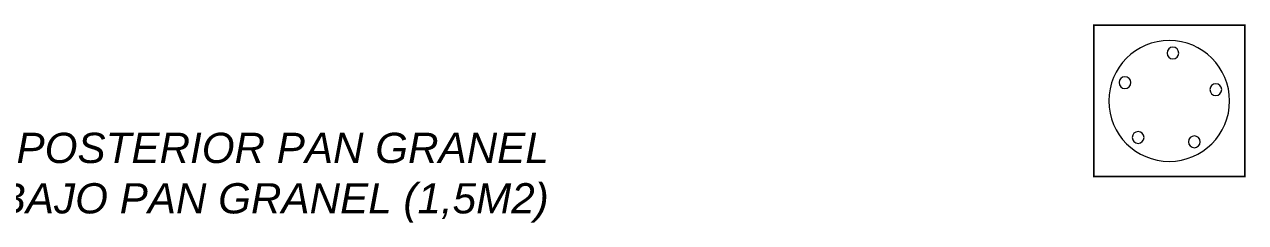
# Model space of a CAD drawing. Header units: millimetres. Extents: x 340 to 1003762, y 22 to 362022.
# Drawn here: x 589406 to 591832, y 289071 to 289464 of the extents above; entities that cross this region are included whole.
import ezdxf

# ---------------------------------------------------------------- set-up
doc = ezdxf.new("R2010")
doc.units = ezdxf.units.MM
for name, color, linetype in [('A-DEMOLICION SV', 40, 'Continuous'), ('LSBB_P_002 - PLANTA 1° NIVEL SALA DE VENTAS$0$A-PILETAS NUEVAS', 8, 'Continuous'), ('LSBB_P_002 - PLANTA 1° NIVEL SALA DE VENTAS$0$A-Textos', 2, 'Continuous')]:
    doc.layers.add(name, color=color, linetype=linetype)
doc.styles.add('LSBB_P_002 - PLANTA 1° NIVEL SALA DE VENTAS$0$ROMANS', font='romans')

# ---------------------------------------------------------------- blocks, each defined once
blk = doc.blocks.new('LSBB_P_002 - PLANTA 1° NIVEL SALA DE VENTAS$0$A$C69995B83')
at = {"linetype": 'Continuous', "lineweight": 20}
for p, q in [((0, 0), (-0.3, 0)), ((-0.3, 0), (-0.3, -0.3)), ((0, -0.3), (0, 0)), ((-0.3, -0.3), (0, -0.3))]:
    blk.add_line(p, q, dxfattribs=at)
at = {"linetype": 'Continuous', "lineweight": 20, "const_width": 0.00333}
blk.add_lwpolyline([(-0.3, -0.3), (-0.3, 0), (0, 0), (0, -0.3)], close=True, dxfattribs=at)
at = {"linetype": 'Continuous', "lineweight": 20}
for centre, radius in [((-0.15, -0.15), 0.1199), ((-0.1863, -0.062), 0.0117), ((-0.0775, -0.0883), 0.0117), ((-0.2449, -0.1573), 0.0117), ((-0.2449, -0.1573), 0.0117), ((-0.0689, -0.1999), 0.0117), ((-0.1724, -0.2425), 0.0117)]:
    blk.add_circle(centre, radius, dxfattribs=at)
blk = doc.blocks.new('LSBB_P_002 - PLANTA 1° NIVEL SALA DE VENTAS', base_point=(223.5696, 14.2202))
at = {"layer": 'LSBB_P_002 - PLANTA 1° NIVEL SALA DE VENTAS$0$A-PILETAS NUEVAS', "xscale": -1, "rotation": 90}
blk.add_blockref('LSBB_P_002 - PLANTA 1° NIVEL SALA DE VENTAS$0$A$C69995B83', (814.7489, 303.2706), dxfattribs=at)
at = {"layer": 'LSBB_P_002 - PLANTA 1° NIVEL SALA DE VENTAS$0$A-Textos', "ltscale": 3, "insert": (813.6665, 303.3575), "char_height": 0.06, "width": 3.135864, "attachment_point": 3, "style": 'LSBB_P_002 - PLANTA 1° NIVEL SALA DE VENTAS$0$ROMANS'}
blk.add_mtext('{\\fArial|b0|i1|c0|p34;TABIQUE VIDRIADO CARGA POSTERIOR PAN GRANEL\\PCONSIDERA CELOSIA DE ALUMINIO CON MALLA BAJO PAN GRANEL (1,5M2)}', dxfattribs=at)

msp = doc.modelspace()

# ---------------------------------------------------------------- block references
at = {"layer": 'A-DEMOLICION SV', "xscale": 1000, "yscale": 1000, "zscale": 1000}
msp.add_blockref('LSBB_P_002 - PLANTA 1° NIVEL SALA DE VENTAS', (350.9, 111.5), dxfattribs=at)

doc.saveas('drawing.dxf')
